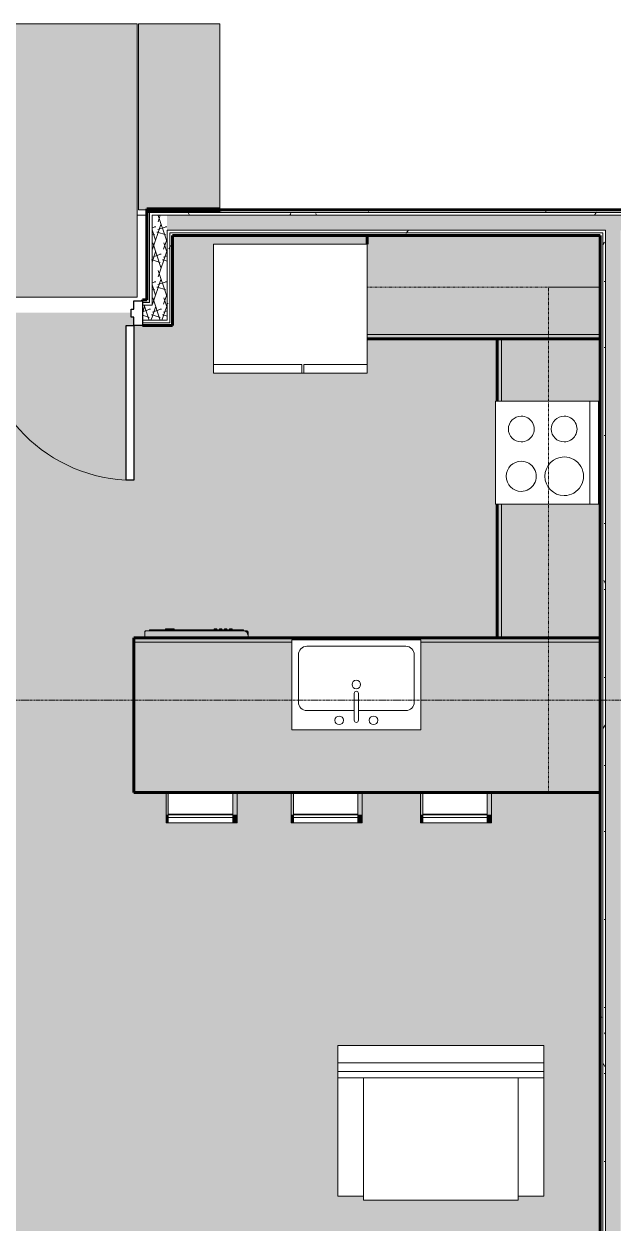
# Model space of a CAD drawing. Header units: inches. Extents: x -4105 to -1989, y 10980 to 12341.
# Drawn here: x -3053.5 to -2916.3, y 11413.5 to 11692.6 of the extents above; entities that cross this region are included whole.
import ezdxf

# ---------------------------------------------------------------- set-up
doc = ezdxf.new("R2010")
doc.units = ezdxf.units.IN
doc.header["$MEASUREMENT"] = 0
doc.linetypes.add('Dash', pattern=[0.25, 0.125, -0.125])
doc.linetypes.add('Grid Line 1_2_', pattern=[0.875, 0.5, -0.125, 0.125, -0.125])
for name, color, linetype, lineweight in [('0-1', 7, 'Continuous', 5), ('0-2', 7, 'Continuous', 9), ('A-AREA-PATT-4', 41, 'Continuous', 9), ('A-DOOR', 31, 'Continuous', 18), ('A-DOOR-1', 31, 'Continuous', 9), ('A-DOOR-2', 31, 'Continuous', 30), ('A-DOOR-FRAM', 31, 'Continuous', 30), ('A-FLOR', 192, 'Continuous', 18), ('A-FLOR-1', 250, 'Continuous', 18), ('A-FLOR-2', 192, 'Continuous', 5), ('A-WALL', 113, 'Continuous', 18), ('A-WALL-PATT-1', 111, 'Continuous', 9), ('I-FURN', 30, 'Continuous', 9), ('I-WALL', 2, 'Continuous', 18), ('I-WALL-1', 2, 'Continuous', 5), ('I-WALL-2', 2, 'Continuous', 60), ('P-SANR-FIXT', 6, 'Continuous', 9), ('Q-CASE', 31, 'Continuous', 9), ('Q-CASE-1', 31, 'Continuous', 60), ('Q-CASE-HDLN', 31, 'Dash', 9), ('Q-SPCQ', 91, 'Continuous', 9), ('S-GRID-1', 1, 'Grid Line 1_2_', 9)]:
    doc.layers.add(name, color=color, linetype=linetype, lineweight=lineweight)
pattern_1 = [(0, (0, 0), (20.48, 5.12), [0.845, -14.515, 0.845, -14.515, -81.92]), (0, (0, 0), (20.48, 5.12), [-30.72, 0.845, -29.875, 0.845, -14.515, -35.84]), (0, (0, 0), (20.48, 5.12), [-76.8, 0.845, -9.395, 0.845, -24.755]), (120, (7.68, 2.56), (-14.67405, 15.1762003), [0.845, -14.515, 0.845, -14.515, -81.92]), (120, (7.68, 2.56), (-14.67405, 15.1762003), [-30.72, 0.845, -29.875, 0.845, -14.515, -35.84]), (120, (7.68, 2.56), (-14.67405, 15.1762003), [-76.8, 0.845, -9.395, 0.845, -24.755]), (240, (10.24, 12.8), (-5.80595, -20.2962003), [0.845, -14.515, 0.845, -14.515, -81.92]), (240, (10.24, 12.8), (-5.80595, -20.2962003), [-30.72, 0.845, -29.875, 0.845, -14.515, -35.84]), (240, (10.24, 12.8), (-5.80595, -20.2962003), [-76.8, 0.845, -9.395, 0.845, -24.755])]
pattern_2 = [(161.57, (0.32, 0.32), (-2.560496185, -0.000537386), [0, -18.214, 2.022, 0]), (18.43, (-0.32, 0.32), (-2.560496185, 0.000537386), [0, -18.214, 2.022, 0]), (108.43, (0.32, 0.32), (1.27922091, -6.400876726), [6.07, -14.166]), (71.57, (-0.32, 0.32), (1.27922091, 6.400876726), [6.07, -14.166])]

# ---------------------------------------------------------------- blocks, each defined once
blk = doc.blocks.new('OD_CW_Base Cabinet - OD_CW_Base Cabinet-1862514-ENLARGED FLOOR PLAN - 2ND FLOOR PLAN - EAST')
at = {"layer": 'Q-CASE'}
for points in [[(37.56, 11), (37.56, 11.54), (67.56, 11.54), (67.56, 11), (109.34, 11), (109.34, 12), (0.74, 12), (0.74, 11), (28.21, 11)], [(0.74, -24), (109.34, -24), (109.34, 11), (67.56, 11), (67.56, -9.46), (37.56, -9.46), (37.56, 11), (0.74, 11), (0.74, -15.33)]]:
    blk.add_hatch(color=256, dxfattribs=at).paths.add_polyline_path(points, flags=0)
for p, q in [((0.74, 11), (0.74, 12)), ((0.74, 12), (109.34, 12)), ((37.56, 11), (0.74, 11)), ((0.74, -24), (0.74, 11)), ((0.74, 11), (37.56, 11)), ((109.34, 11), (67.56, 11)), ((67.56, 11), (109.34, 11)), ((109.34, -24), (0.74, -24))]:
    blk.add_line(p, q, dxfattribs=at)
at = {"layer": 'Q-CASE-1'}
for p, q in [((0.74, -24), (0.74, 12)), ((0.74, 12), (109.34, 12)), ((109.34, -24), (0.74, -24))]:
    blk.add_line(p, q, dxfattribs=at)
blk = doc.blocks.new('Refrigerator_-_Side-by-Side_6047 - 36_ X 30_-1372843-ENLARGED FLOOR PLAN - 2ND FLOOR PLAN - EAST')
at = {"layer": 'Q-SPCQ'}
for p, q in [((-17.88, 15.58), (17.87, 15.58)), ((-17.88, -14.42), (-17.88, 15.58)), ((-17.88, 15.58), (-3.13, 15.58)), ((-17.88, 15.58), (-17.88, 13.58)), ((-3.13, 13.58), (-3.13, 15.58)), ((-2.63, 15.58), (17.87, 15.58)), ((-2.63, 15.58), (-2.63, 13.58)), ((17.87, 15.58), (17.87, -14.42)), ((17.87, 13.58), (17.87, 15.58)), ((-3.13, 13.58), (-17.88, 13.58)), ((17.87, 13.58), (-2.63, 13.58)), ((17.87, -14.42), (-17.88, -14.42))]:
    blk.add_line(p, q, dxfattribs=at)
blk = doc.blocks.new('Range - 24_ x 24_-V18-ENLARGED FLOOR PLAN - 2ND FLOOR PLAN - EAST')
at = {"layer": 'Q-SPCQ'}
for p, q in [((0, 0), (24, 0)), ((0, -24), (0, 0)), ((24, 0), (24, -24)), ((0, -22), (24, -22)), ((24, -24), (0, -24))]:
    blk.add_line(p, q, dxfattribs=at)
for centre, radius, start, end in [((6.5, -6), 3.5, 360, 180), ((17.5, -6), 3, 360, 180), ((6.5, -6), 3.5, 180, 0), ((17.5, -6), 3, 180, 0), ((6.5, -16), 4.5, 360, 180), ((17.5, -16), 3, 360, 180), ((6.5, -16), 4.5, 180, 0), ((17.5, -16), 3, 180, 0)]:
    blk.add_arc(centre, radius, start, end, dxfattribs=at)
blk = doc.blocks.new('OD_CW_Base Cabinet - OD_CW_Base Cabinet-1445614-ENLARGED FLOOR PLAN - 2ND FLOOR PLAN - EAST')
at = {"layer": 'Q-CASE'}
blk.add_hatch(color=256, dxfattribs=at).paths.add_polyline_path([(70.36, 24), (0.74, 24), (0.74, 1), (15.27, 1), (15.27, 23.62), (39.27, 23.62), (39.27, 1), (70.36, 1)], flags=0)
h = blk.add_hatch(color=256, dxfattribs=at)
h.paths.add_polyline_path([(70.36, 0), (70.36, 1), (39.27, 1), (39.27, 0), (50.82, 0)], flags=0)
h.paths.add_polyline_path([(15.27, 1), (0.74, 1), (0.74, 0), (15.27, 0)], flags=0)
for p, q in [((0.74, 1), (0.74, 24)), ((70.36, 24), (70.36, 1)), ((0.74, 0), (0.74, 1)), ((0.74, 1), (15.27, 1)), ((15.27, 1), (0.74, 1)), ((15.27, 0), (0.74, 0)), ((39.27, 1), (70.36, 1)), ((70.36, 1), (39.27, 1)), ((70.36, 0), (39.27, 0)), ((70.36, 1), (70.36, 0))]:
    blk.add_line(p, q, dxfattribs=at)
at = {"layer": 'Q-CASE-1'}
for p, q in [((0.74, 24), (0.74, 0)), ((70.36, 0), (70.36, 24)), ((0.74, 0), (15.27, 0)), ((39.27, 0), (70.36, 0))]:
    blk.add_line(p, q, dxfattribs=at)
blk = doc.blocks.new('OD_CW_Base Cabinet - OD_CW_Base Cabinet-1916523-ENLARGED FLOOR PLAN - 2ND FLOOR PLAN - EAST')
at = {"layer": 'Q-CASE'}
for points in [[(0.74, 1), (54.99, 1), (54.99, 24), (0.74, 24), (0.74, 17.35)], [(4.4, 0), (54.99, 0), (54.99, 1), (0.74, 1), (0.74, 0)]]:
    blk.add_hatch(color=256, dxfattribs=at).paths.add_polyline_path(points, flags=0)
for p, q in [((0.74, 22), (0.74, 24)), ((0.74, 1), (54.99, 1)), ((54.99, 1), (0.74, 1)), ((54.99, 0), (0.74, 0))]:
    blk.add_line(p, q, dxfattribs=at)
at = {"layer": 'Q-CASE-1'}
for p, q in [((0.74, 24), (0.74, 22)), ((0.74, 0), (54.99, 0))]:
    blk.add_line(p, q, dxfattribs=at)
blk = doc.blocks.new('Sink Kitchen-Single - 30_ x 21_-1372827-ENLARGED FLOOR PLAN - 2ND FLOOR PLAN - EAST')
at = {"layer": 'P-SANR-FIXT'}
for p, q in [((-14.38, 10.41), (15.62, 10.41)), ((-14.38, -10.59), (-14.38, 10.41)), ((-10.88, 8.91), (12.12, 8.91)), ((15.62, 10.41), (15.62, -10.59)), ((-12.88, -4.09), (-12.88, 6.91)), ((14.12, 6.91), (14.12, -4.09)), ((0.12, -8.34), (0.12, -2.09)), ((1.12, -8.34), (1.12, -2.09)), ((0.12, -6.09), (-10.88, -6.09)), ((12.12, -6.09), (1.12, -6.09)), ((15.62, -10.59), (-14.38, -10.59))]:
    blk.add_line(p, q, dxfattribs=at)
for centre, radius, start, end in [((-10.88, 6.91), 2, 90, 180), ((12.12, 6.91), 2, 360, 90), ((0.62, 0), 1, 360, 180), ((0.62, 0), 1, 180, 0), ((0.62, -2.09), 0.5, 360, 180), ((-10.88, -4.09), 2, 180, 270), ((12.12, -4.09), 2, 270, 0), ((-3.38, -8.34), 1, 360, 180), ((-3.38, -8.34), 1, 180, 0), ((0.62, -8.34), 0.5, 180, 0), ((4.62, -8.34), 1, 0, 180), ((4.62, -8.34), 1, 180, 0)]:
    blk.add_arc(centre, radius, start, end, dxfattribs=at)
blk = doc.blocks.new('Dishwasher_15404 - 34_ counter-V19-ENLARGED FLOOR PLAN - 2ND FLOOR PLAN - EAST')
at = {"layer": 'Q-SPCQ'}
for points in [[(25.25, -1.97), (25.25, -24), (25.8, -24), (26.08, -23.96), (26.34, -23.86), (26.56, -23.69), (26.73, -23.46), (26.84, -23.21), (26.87, -22.91), (26.87, -0.15), (26.82, -0.06), (26.68, 0), (25.25, 0)], [(26.87, -1.09), (26.87, -22.91), (27.12, -22.91), (27.12, -1.09)], [(27.12, -5.11), (27.12, -5.81), (27.37, -5.81), (27.37, -4.82), (27.12, -4.82), (27.12, -4.96)], [(27.12, -6.5), (27.12, -6.79), (27.37, -6.79), (27.37, -5.81), (27.12, -5.81), (27.12, -6.3)], [(27.12, -16.74), (27.37, -16.74), (27.37, -16.15), (27.12, -16.15)], [(27.12, -17.92), (27.37, -17.92), (27.37, -17.33), (27.12, -17.33)], [(27.12, -19.1), (27.37, -19.1), (27.37, -18.51), (27.12, -18.51)], [(27.12, -20.28), (27.37, -20.28), (27.37, -19.69), (27.12, -19.69)], [(25.8, -24), (26.68, -24), (26.82, -23.94), (26.87, -23.8), (26.87, -22.93), (26.84, -23.21), (26.68, -23.53), (26.56, -23.69), (26.3, -23.87), (26.05, -23.97)]]:
    blk.add_hatch(color=256, dxfattribs=at).paths.add_polyline_path(points, flags=0)
for p, q in [((26.68, 0), (25.25, 0)), ((26.87, -22.93), (26.87, -0.2)), ((27.12, -1.09), (26.87, -1.09)), ((27.12, -1.09), (27.12, -22.91)), ((27.37, -4.82), (27.12, -4.82)), ((27.37, -4.82), (27.37, -5.81)), ((27.12, -6.79), (27.37, -6.79)), ((27.37, -5.81), (27.37, -6.79)), ((27.37, -16.15), (27.12, -16.15)), ((27.12, -16.74), (27.37, -16.74)), ((27.37, -16.15), (27.37, -16.74)), ((27.37, -17.33), (27.12, -17.33)), ((27.12, -17.92), (27.37, -17.92)), ((27.37, -18.51), (27.12, -18.51)), ((27.12, -19.1), (27.37, -19.1)), ((27.37, -17.33), (27.37, -17.92)), ((27.37, -18.51), (27.37, -19.1)), ((27.37, -19.69), (27.12, -19.69)), ((27.12, -20.28), (27.37, -20.28)), ((27.37, -19.69), (27.37, -20.28)), ((25.25, -24), (25.8, -24)), ((25.8, -24), (26.68, -24)), ((27.12, -22.91), (26.87, -22.91)), ((26.87, -23.8), (26.87, -22.93))]:
    blk.add_line(p, q, dxfattribs=at)
for centre, radius, start, end in [((26.68, -0.2), 0.197, 360, 90), ((26.68, -0.2), 0.197, 15, 75), ((25.8, -22.93), 1.07, 270, 0), ((26.68, -23.8), 0.197, 270, 0)]:
    blk.add_arc(centre, radius, start, end, dxfattribs=at)
blk = doc.blocks.new('OD_CW_Upper Cabinet - OD_CW_Upper Cabinet-1916543-ENLARGED FLOOR PLAN - 2ND FLOOR PLAN - EAST')
at = {"layer": 'Q-CASE-HDLN'}
for p, q in [((0.74, -24), (0.74, -12)), ((0.74, -12), (118.36, -12)), ((118.36, -12), (118.36, -24)), ((118.36, -24), (0.74, -24))]:
    blk.add_line(p, q, dxfattribs=at)
blk = doc.blocks.new('Bar_Stool_6722_1_ - Bar_Stool_6722_1_-1372833-ENLARGED FLOOR PLAN - 2ND FLOOR PLAN - EAST')
at = {"layer": 'I-FURN'}
for points in [[(16.5, 0), (16, 0), (16, -0.98), (16.5, -0.98), (16.5, -0.3)], [(0, 0), (0, -0.98), (1, -0.98), (1, 0)], [(1, -0.98), (0, -0.98), (0, -1.78), (1, -1.78), (1, -1.24)], [(0, -1.78), (0, -7.07), (1, -7.07), (1, -1.78)], [(16.5, -0.98), (16, -0.98), (16, -1.78), (16.5, -1.78), (16.5, -1.24)], [(16.5, -1.78), (16, -1.78), (16, -7.07), (16.5, -7.07), (16.5, -6.37)]]:
    blk.add_hatch(color=256, dxfattribs=at).paths.add_polyline_path(points, flags=0)
for p, q in [((1, 0), (0, 0)), ((0, 0), (0, -0.98)), ((0, -0.98), (1, -0.98)), ((0, -0.98), (0, -1.78)), ((0, -1.78), (1, -1.78)), ((0, -7.07), (0, -1.78)), ((1, -1.24), (1, 0)), ((16, 0), (1, 0)), ((1, -1.91), (1, -1.24)), ((16, -1.24), (1, -1.24)), ((1, -1.91), (16, -1.91)), ((1, -2.03), (1, -1.91)), ((1, -7.07), (1, -2.03)), ((1, -2.03), (16, -2.03)), ((16.5, 0), (16, 0)), ((16, 0), (16, -1.24)), ((16, -0.98), (16.5, -0.98)), ((16, -1.24), (16, -1.91)), ((16, -1.78), (16.5, -1.78)), ((16, -1.91), (16, -2.03)), ((16, -2.03), (16, -7.07)), ((16.5, -0.98), (16.5, 0)), ((16.5, -1.78), (16.5, -0.98)), ((16.5, -1.78), (16.5, -7.07))]:
    blk.add_line(p, q, dxfattribs=at)
blk = doc.blocks.new('OD_CW_Upper Cabinet - OD_CW_Upper Cabinet-1916511-ENLARGED FLOOR PLAN - 2ND FLOOR PLAN - EAST')
at = {"layer": 'Q-CASE-HDLN'}
for p, q in [((0.74, -24), (0.74, -12)), ((0.74, -12), (54.99, -12)), ((54.99, -12), (54.99, -24)), ((54.99, -24), (0.74, -24))]:
    blk.add_line(p, q, dxfattribs=at)
blk = doc.blocks.new('Couch-Both_Arms-Generic - 2-1523460-ENLARGED FLOOR PLAN - 2ND FLOOR PLAN - EAST')
at = {"layer": 'I-FURN'}
for p, q in [((-24, 17.5), (-18, 17.5)), ((-24, -10), (-24, 17.5)), ((-18, 18.5), (18, 18.5)), ((-18, 17.5), (-18, 18.5)), ((-18, 17.5), (-18, -10)), ((18, 18.5), (18, 17.5)), ((18, 17.5), (24, 17.5)), ((18, -10), (18, 17.5)), ((24, 17.5), (24, -10)), ((-24, -10), (24, -10)), ((-24, -13.5), (-24, -10)), ((24, -10), (24, -13.5)), ((-24, -11.5), (24, -11.5)), ((-24, -13.5), (24, -13.5)), ((-24, -17.5), (-24, -13.5)), ((24, -13.5), (-24, -13.5)), ((24, -13.5), (24, -17.5)), ((24, -17.5), (-24, -17.5))]:
    blk.add_line(p, q, dxfattribs=at)
blk = doc.blocks.new('CTR - 1st Phase - Unit Layouts_rvt-1-ENLARGED FLOOR PLAN - 2ND FLOOR PLAN - EAST')
at = {"layer": '0-2'}
for name, p in [('OD_CW_Base Cabinet - OD_CW_Base Cabinet-1916523-ENLARGED FLOOR PLAN - 2ND FLOOR PLAN - EAST', (-2974.31, 11619.34)), ('OD_CW_Base Cabinet - OD_CW_Base Cabinet-1862514-ENLARGED FLOOR PLAN - 2ND FLOOR PLAN - EAST', (-3028.66, 11537.71)), ('Sink Kitchen-Single - 30_ x 21_-1372827-ENLARGED FLOOR PLAN - 2ND FLOOR PLAN - EAST', (-2976.72, 11538.85))]:
    blk.add_blockref(name, p, dxfattribs=at)
for name, p, rotation in [('OD_CW_Upper Cabinet - OD_CW_Upper Cabinet-1916511-ENLARGED FLOOR PLAN - 2ND FLOOR PLAN - EAST', (-2918.59, 11619.34), 180), ('Refrigerator_-_Side-by-Side_6047 - 36_ X 30_-1372843-ENLARGED FLOOR PLAN - 2ND FLOOR PLAN - EAST', (-2991.45, 11626.92), 180), ('OD_CW_Upper Cabinet - OD_CW_Upper Cabinet-1916543-ENLARGED FLOOR PLAN - 2ND FLOOR PLAN - EAST', (-2943.32, 11512.98), 89.99999999999291), ('OD_CW_Base Cabinet - OD_CW_Base Cabinet-1445614-ENLARGED FLOOR PLAN - 2ND FLOOR PLAN - EAST', (-2943.32, 11620.08), 269.9999999999942), ('Range - 24_ x 24_-V18-ENLARGED FLOOR PLAN - 2ND FLOOR PLAN - EAST', (-2943.7, 11580.81), 89.99999999998498), ('Dishwasher_15404 - 34_ counter-V19-ENLARGED FLOOR PLAN - 2ND FLOOR PLAN - EAST', (-3025.32, 11524.46), 89.99999999998947), ('Bar_Stool_6722_1_ - Bar_Stool_6722_1_-1372833-ENLARGED FLOOR PLAN - 2ND FLOOR PLAN - EAST', (-3003.88, 11506.64), 180), ('Bar_Stool_6722_1_ - Bar_Stool_6722_1_-1372833-ENLARGED FLOOR PLAN - 2ND FLOOR PLAN - EAST', (-2974.75, 11506.64), 180), ('Bar_Stool_6722_1_ - Bar_Stool_6722_1_-1372833-ENLARGED FLOOR PLAN - 2ND FLOOR PLAN - EAST', (-2944.63, 11506.64), 180), ('Couch-Both_Arms-Generic - 2-1523460-ENLARGED FLOOR PLAN - 2ND FLOOR PLAN - EAST', (-2956.4, 11437.29), 180)]:
    blk.add_blockref(name, p, dxfattribs=dict(at, rotation=rotation))
blk = doc.blocks.new('CTR - 1st Phase - Shell_rvt-1-ENLARGED FLOOR PLAN - 2ND FLOOR PLAN - EAST')
at = {"layer": 'A-FLOR-1'}
for p, q in [((-3024.92, 11648.09), (-3027.11, 11648.09)), ((-3027.11, 11648.09), (-3024.92, 11648.09))]:
    blk.add_line(p, q, dxfattribs=at)
at = {"layer": 'S-GRID-1'}
blk.add_line((-1989.4, 11535.19), (-4072.56, 11535.19), dxfattribs=at)
blk = doc.blocks.new('HOLLOW METAL - UNIT DOOR-2058840-ENLARGED FLOOR PLAN - 2ND FLOOR PLAN - EAST')
at = {"layer": 'A-DOOR-1'}
blk.add_arc((18, -3.25), 36, 180, 270, dxfattribs=at)
at = {"layer": 'A-DOOR-2'}
for p, q in [((16.25, -3.25), (18, -3.25)), ((16.25, -39.25), (16.25, -3.25)), ((18, -3.25), (18, -39.25)), ((18, -39.25), (16.25, -39.25))]:
    blk.add_line(p, q, dxfattribs=at)
at = {"layer": 'A-DOOR-FRAM'}
for p, q in [((-20, 2.5), (-18, 2.5)), ((-20, -3.25), (-20, 2.5)), ((-18, 2.5), (-18, 0.5625)), ((-18, 0.5625), (-17.375, 0.5625)), ((-17.375, 0.5625), (-17.375, -1.3125)), ((17.375, 0.5625), (18, 0.5625)), ((17.375, -1.3125), (17.375, 0.5625)), ((18, 2.5), (20, 2.5)), ((18, 0.5625), (18, 2.5)), ((20, 2.5), (20, -3.25)), ((-18, -1.3125), (-18, -3.25)), ((-17.375, -1.3125), (-18, -1.3125)), ((18, -1.3125), (17.375, -1.3125)), ((18, -3.25), (18, -1.3125)), ((-18, -3.25), (-20, -3.25)), ((20, -3.25), (18, -3.25))]:
    blk.add_line(p, q, dxfattribs=at)

msp = doc.modelspace()

# ---------------------------------------------------------------- block references
at = {"layer": '0-1'}
msp.add_blockref('CTR - 1st Phase - Unit Layouts_rvt-1-ENLARGED FLOOR PLAN - 2ND FLOOR PLAN - EAST', (0, 0), dxfattribs=at)

# ---------------------------------------------------------------- next in the draw order: hatches: boundary and pattern name
at = {"layer": 'A-AREA-PATT-4'}
h = msp.add_hatch(color=256, dxfattribs=at)
h.paths.add_polyline_path([(-3127.57, 11608.9), (-3125.82, 11608.9), (-3125.82, 11588.9), (-3127.57, 11588.9)], flags=0)
h.paths.add_polyline_path([(-3153.12, 11256.26), (-3139.44, 11256.26), (-3139.44, 11288.54), (-3132.67, 11288.54), (-3132.67, 11283.79), (-3134.69, 11283.79), (-3134.69, 11256.26), (-3101.29, 11256.26), (-3101.29, 11283.79), (-3102.67, 11283.79), (-3102.67, 11288.54), (-3095.24, 11288.54), (-3095.24, 11283.79), (-3096.54, 11283.79), (-3096.54, 11256.26), (-3074.67, 11256.26), (-3074.67, 11283.79), (-3075.24, 11283.79), (-3075.24, 11288.54), (-3074.67, 11288.54), (-3074.67, 11442.44), (-3069.92, 11442.44), (-3069.92, 11256.26), (-2919.32, 11256.26), (-2919.32, 11328.28), (-2935.45, 11328.28), (-2935.45, 11328.94), (-2935.48, 11328.96), (-2935.48, 11329.43), (-2935.45, 11329.43), (-2935.45, 11344.62), (-2935.48, 11344.62), (-2935.48, 11345.61), (-2935.45, 11345.61), (-2935.45, 11346.28), (-2931.45, 11346.28), (-2931.45, 11382.28), (-2935.45, 11382.28), (-2935.45, 11382.94), (-2935.48, 11382.94), (-2935.48, 11383.93), (-2935.45, 11383.93), (-2935.45, 11399.13), (-2935.48, 11399.13), (-2935.48, 11399.62), (-2935.45, 11399.62), (-2935.45, 11400.28), (-2919.32, 11400.28), (-2919.32, 11513.71), (-2944.63, 11513.71), (-2944.63, 11506.64), (-2961.13, 11506.64), (-2961.13, 11513.71), (-2974.75, 11513.71), (-2974.75, 11506.64), (-2991.25, 11506.64), (-2991.25, 11513.71), (-3003.88, 11513.71), (-3003.88, 11506.64), (-3020.38, 11506.64), (-3020.38, 11513.71), (-3027.92, 11513.71), (-3027.92, 11549.71), (-3025.32, 11549.71), (-3025.32, 11551.19), (-3025.27, 11551.28), (-3025.13, 11551.34), (-3024.23, 11551.34), (-3024.23, 11551.59), (-3020.5, 11551.59), (-3020.5, 11551.84), (-3018.53, 11551.84), (-3018.53, 11551.59), (-3009.17, 11551.59), (-3009.17, 11551.84), (-3008.58, 11551.84), (-3008.58, 11551.59), (-3007.99, 11551.59), (-3007.99, 11551.84), (-3007.4, 11551.84), (-3007.4, 11551.59), (-3006.81, 11551.59), (-3006.81, 11551.84), (-3006.22, 11551.84), (-3006.22, 11551.59), (-3005.63, 11551.59), (-3005.63, 11551.84), (-3005.04, 11551.84), (-3005.04, 11551.59), (-3002.42, 11551.59), (-3002.4, 11551.34), (-3001.47, 11551.32), (-3001.38, 11551.28), (-3001.32, 11551.14), (-3001.32, 11549.71), (-2943.32, 11549.71), (-2943.32, 11580.81), (-2943.7, 11580.81), (-2943.7, 11604.81), (-2943.32, 11604.81), (-2943.32, 11619.34), (-2973.57, 11619.34), (-2973.57, 11611.34), (-3009.32, 11611.34), (-3009.32, 11641.34), (-2973.57, 11641.34), (-2973.57, 11643.34), (-3018.92, 11643.34), (-3018.92, 11622.39), (-3027.92, 11622.39), (-3027.92, 11624.33), (-3028.55, 11624.33), (-3028.55, 11625.39), (-3063.3, 11625.39), (-3063.3, 11624.33), (-3063.92, 11624.33), (-3063.92, 11622.39), (-3077.77, 11622.39), (-3077.77, 11608.9), (-3087.57, 11608.9), (-3087.57, 11610.65), (-3088.2, 11610.65), (-3088.2, 11612.65), (-3087.57, 11612.65), (-3087.57, 11613.77), (-3085.57, 11613.77), (-3085.57, 11613.65), (-3082.52, 11613.65), (-3082.52, 11622.39), (-3092.12, 11622.39), (-3092.12, 11643.34), (-3133.31, 11643.34), (-3133.31, 11613.65), (-3129.57, 11613.65), (-3129.57, 11613.77), (-3127.57, 11613.77), (-3127.57, 11612.65), (-3126.95, 11612.65), (-3126.95, 11610.65), (-3127.57, 11610.65), (-3127.57, 11608.9), (-3133.31, 11608.9), (-3133.31, 11586.34), (-3138.06, 11586.34), (-3138.06, 11643.34), (-3174.06, 11643.34), (-3174.06, 11607.34), (-3179.19, 11607.34), (-3179.19, 11612.09), (-3178.81, 11612.09), (-3178.81, 11643.34), (-3201.32, 11643.34), (-3201.32, 11612.09), (-3199.19, 11612.09), (-3199.19, 11607.34), (-3201.32, 11607.34), (-3201.32, 11601.32), (-3193.6, 11601.32), (-3192.63, 11601.19), (-3191.73, 11600.82), (-3190.96, 11600.22), (-3190.37, 11599.45), (-3190, 11598.55), (-3189.87, 11597.51), (-3189.87, 11596.2), (-3186.85, 11596.55), (-3185.85, 11597.74), (-3184.85, 11598.31), (-3183.65, 11598.61), (-3182.84, 11598.75), (-3181.85, 11598.84), (-3179.86, 11598.67), (-3177.85, 11598.13), (-3175.85, 11597.4), (-3173.85, 11596.47), (-3171.85, 11595.08), (-3170.85, 11594.08), (-3170.35, 11593.21), (-3169.85, 11591.84), (-3169.85, 11590.84), (-3170.35, 11589.47), (-3170.85, 11588.6), (-3171.85, 11587.6), (-3173.85, 11586.21), (-3175.85, 11585.28), (-3177.85, 11584.55), (-3179.86, 11584.01), (-3181.85, 11583.84), (-3182.84, 11583.93), (-3183.85, 11584.1), (-3184.85, 11584.37), (-3185.85, 11584.94), (-3186.85, 11586.13), (-3189.87, 11586.48), (-3189.87, 11585.09), (-3190, 11584.12), (-3190.37, 11583.23), (-3190.96, 11582.45), (-3191.73, 11581.86), (-3192.63, 11581.49), (-3193.6, 11581.36), (-3201.32, 11581.36), (-3201.32, 11573.34), (-3177.32, 11573.34), (-3177.32, 11514.94), (-3173.57, 11514.94), (-3173.57, 11510.19), (-3201.32, 11510.19), (-3201.32, 11256.26), (-3175.34, 11256.26)], flags=0)
h.paths.add_polyline_path([(-3104.92, 11257.54), (-3131.92, 11257.54), (-3131.92, 11282.79), (-3122.42, 11282.79), (-3122.42, 11283.29), (-3121.92, 11283.29), (-3121.92, 11282.79), (-3105.67, 11282.79), (-3105.66, 11283.29), (-3104.92, 11283.29), (-3104.92, 11282.79), (-3103.92, 11282.79), (-3103.92, 11257.54)], flags=0)
h.paths.add_polyline_path([(-2969.92, 11280.79), (-2980.4, 11280.79), (-2980.4, 11315.79), (-2974.4, 11315.79), (-2974.4, 11316.79), (-2938.4, 11316.79), (-2938.4, 11315.79), (-2932.4, 11315.79), (-2932.4, 11280.79)], flags=0)
h.paths.add_polyline_path([(-3181.39, 11293.31), (-3199.39, 11293.31), (-3199.39, 11311.31), (-3181.39, 11311.31), (-3181.39, 11306.76)], flags=0)
h.paths.add_polyline_path([(-3199.89, 11315.31), (-3199.89, 11393.31), (-3119.89, 11393.31), (-3119.89, 11315.31), (-3199.39, 11315.31)], flags=0)
h.paths.add_polyline_path([(-2988.3, 11325.79), (-3019.72, 11325.79), (-3019.72, 11409.79), (-2984.72, 11409.79), (-2984.72, 11403.79), (-2983.72, 11403.79), (-2983.72, 11331.79), (-2984.72, 11331.79), (-2984.72, 11325.79)], flags=0)
h.paths.add_polyline_path([(-3181.39, 11395.25), (-3199.39, 11395.25), (-3199.39, 11413.25), (-3181.39, 11413.25)], flags=0)
h.paths.add_polyline_path([(-2963.52, 11418.79), (-2974.4, 11418.79), (-2974.4, 11419.79), (-2980.4, 11419.79), (-2980.4, 11454.79), (-2932.4, 11454.79), (-2932.4, 11419.79), (-2938.4, 11419.79), (-2938.4, 11418.79)], flags=0)
h.paths.add_polyline_path([(-3069.92, 11478.44), (-3074.67, 11478.44), (-3074.67, 11481.44), (-3081.44, 11481.44), (-3081.44, 11480.69), (-3083.94, 11480.69), (-3083.94, 11481.44), (-3084.19, 11481.44), (-3084.19, 11483.44), (-3106.19, 11483.44), (-3106.19, 11484.81), (-3126.19, 11484.81), (-3126.19, 11481.44), (-3126.44, 11481.44), (-3126.44, 11480.69), (-3128.94, 11480.69), (-3128.94, 11481.44), (-3138.06, 11481.44), (-3138.06, 11510.19), (-3139.57, 11510.19), (-3139.57, 11514.94), (-3138.06, 11514.94), (-3138.06, 11554.34), (-3133.31, 11554.34), (-3133.31, 11543.69), (-3128.94, 11543.69), (-3128.94, 11544.44), (-3126.44, 11544.44), (-3126.44, 11543.69), (-3126.19, 11543.69), (-3126.19, 11540.31), (-3106.19, 11540.31), (-3106.19, 11541.69), (-3084.19, 11541.69), (-3084.19, 11543.69), (-3083.94, 11543.69), (-3083.94, 11544.44), (-3081.44, 11544.44), (-3081.44, 11543.69), (-3069.92, 11543.69), (-3069.92, 11494.26)], flags=0)
h.paths.add_polyline_path([(-3084.19, 11484.81), (-3084.19, 11486.19), (-3083.94, 11486.19), (-3083.94, 11486.94), (-3081.44, 11486.94), (-3081.44, 11486.19), (-3074.67, 11486.19), (-3074.67, 11510.19), (-3133.31, 11510.19), (-3133.31, 11486.19), (-3128.94, 11486.19), (-3128.94, 11486.94), (-3126.44, 11486.94), (-3126.44, 11486.19), (-3104.19, 11486.19), (-3104.19, 11484.81), (-3092.05, 11484.81)], flags=0)
h.paths.add_polyline_path([(-3097.53, 11514.94), (-3074.67, 11514.94), (-3074.67, 11538.94), (-3081.44, 11538.94), (-3081.44, 11538.19), (-3083.94, 11538.19), (-3083.94, 11538.94), (-3084.19, 11538.94), (-3084.19, 11540.31), (-3104.19, 11540.31), (-3104.19, 11538.94), (-3126.44, 11538.94), (-3126.44, 11538.19), (-3128.94, 11538.19), (-3128.94, 11538.94), (-3133.31, 11538.94), (-3133.31, 11514.94), (-3109.31, 11514.94)], flags=0)
h.paths.add_polyline_path([(-3027.92, 11586.39), (-3029.67, 11586.39), (-3029.67, 11622.39), (-3027.92, 11622.39), (-3027.92, 11606.76)], flags=0)
h.paths.add_polyline_path([(-3089.32, 11588.9), (-3089.32, 11608.9), (-3087.57, 11608.9), (-3087.57, 11588.9), (-3089.12, 11588.9)], flags=0)
h.paths.add_polyline_path([(-3129.57, 11615.23), (-3130.37, 11615.23), (-3130.37, 11641.23), (-3105.37, 11641.23), (-3105.37, 11615.23), (-3127.57, 11615.23)], flags=0)
at = {"layer": 'A-FLOR-2'}
h = msp.add_hatch(color=256, dxfattribs=at)
h.paths.add_polyline_path([(-3027.11, 11628.98), (-3027.11, 11692.59), (-3065.26, 11692.59), (-3065.26, 11628.98), (-3030.98, 11628.98)], flags=0)
h.paths.add_polyline_path([(-3065.51, 11628.98), (-3065.51, 11692.59), (-3084.46, 11692.59), (-3084.46, 11628.98)], flags=0)
h.paths.add_polyline_path([(-3026.86, 11649.34), (-3024.92, 11649.36), (-3024.92, 11649.59), (-3007.91, 11649.59), (-3007.91, 11692.59), (-3026.86, 11692.59), (-3026.86, 11649.36)], flags=0)
at = {"layer": 'A-WALL-PATT-1'}
h = msp.add_hatch(dxfattribs=at)
h.set_pattern_fill('FP_1', color=256, style=0, pattern_type=2)
h.set_pattern_definition(pattern_1)
h.paths.add_polyline_path([(-2778.92, 11648.71), (-2778.92, 11649.34), (-3018.92, 11649.34), (-3018.92, 11648.96), (-3024.3, 11648.96), (-3024.3, 11648.71), (-2779.46, 11648.71)], flags=0)
h = msp.add_hatch(dxfattribs=at)
h.set_pattern_fill('FP_1', color=256, style=0, pattern_type=2)
h.set_pattern_definition(pattern_1)
h.paths.add_polyline_path([(-3019.55, 11648.09), (-2779.55, 11648.11), (-2779.55, 11648.71), (-3023.67, 11648.71), (-3023.67, 11648.09), (-3020.17, 11648.09)], flags=0)
h = msp.add_hatch(dxfattribs=at)
h.set_pattern_fill('FP_4', color=256, style=0, pattern_type=2)
h.set_pattern_definition(pattern_2)
h.paths.add_polyline_path([(-3020.17, 11623.64), (-3020.17, 11648.09), (-3023.67, 11648.09), (-3023.67, 11623.64)], flags=0)
h = msp.add_hatch(dxfattribs=at)
h.set_pattern_fill('FP_4', color=256, style=0, pattern_type=2)
h.set_pattern_definition(pattern_2)
h.paths.add_polyline_path([(-2914.57, 11644.59), (-2780.17, 11644.61), (-2780.17, 11648.09), (-3020.17, 11648.09), (-3020.17, 11644.59), (-2918.07, 11644.59)], flags=0)
h = msp.add_hatch(dxfattribs=at)
h.set_pattern_fill('FP_1', color=256, style=0, pattern_type=2)
h.set_pattern_definition(pattern_1)
h.paths.add_polyline_path([(-3019.55, 11623.01), (-3019.55, 11644.59), (-3020.17, 11644.59), (-3020.17, 11623.01)], flags=0)
h = msp.add_hatch(dxfattribs=at)
h.set_pattern_fill('FP_1', color=256, style=0, pattern_type=2)
h.set_pattern_definition(pattern_1)
h.paths.add_polyline_path([(-2843.32, 11643.96), (-2783.67, 11643.97), (-2783.67, 11644.59), (-2914.57, 11644.59), (-2914.57, 11643.96), (-2847.78, 11643.96)], flags=0)
h.paths.add_polyline_path([(-2919.32, 11643.96), (-2918.07, 11643.96), (-2918.07, 11644.59), (-3019.55, 11644.59), (-3019.55, 11643.96), (-2969.92, 11643.96)], flags=0)
h = msp.add_hatch(dxfattribs=at)
h.set_pattern_fill('FP_1', color=256, style=0, pattern_type=2)
h.set_pattern_definition(pattern_1)
h.paths.add_polyline_path([(-3018.92, 11622.39), (-3018.92, 11643.96), (-3019.55, 11643.96), (-3019.55, 11622.39)], flags=0)
h = msp.add_hatch(dxfattribs=at)
h.set_pattern_fill('FP_1', color=256, style=0, pattern_type=2)
h.set_pattern_definition(pattern_1)
h.paths.add_polyline_path([(-2913.32, 11643.34), (-2784.3, 11643.34), (-2784.3, 11643.96), (-2913.95, 11643.96), (-2913.95, 11643.34)], flags=0)
h.paths.add_polyline_path([(-2918.7, 11643.34), (-2918.7, 11643.96), (-3018.92, 11643.96), (-3018.92, 11643.34), (-2919.32, 11643.34)], flags=0)
h = msp.add_hatch(dxfattribs=at)
h.set_pattern_fill('FP_1', color=256, style=0, pattern_type=2)
h.set_pattern_definition(pattern_1)
h.paths.add_polyline_path([(-2918.7, 11255.36), (-2918.7, 11643.34), (-2919.32, 11643.34), (-2919.32, 11255.36)], flags=0)
h = msp.add_hatch(dxfattribs=at)
h.set_pattern_fill('FP_1', color=256, style=0, pattern_type=2)
h.set_pattern_definition(pattern_1)
h.paths.add_polyline_path([(-2918.07, 11255.36), (-2918.07, 11643.96), (-2918.7, 11643.96), (-2918.7, 11255.36)], flags=0)
h = msp.add_hatch(dxfattribs=at)
h.set_pattern_fill('FP_4', color=256, style=0, pattern_type=2)
h.set_pattern_definition(pattern_2)
h.paths.add_polyline_path([(-2914.57, 11255.36), (-2914.57, 11644.59), (-2918.07, 11644.59), (-2918.07, 11255.36)], flags=0)
h = msp.add_hatch(dxfattribs=at)
h.set_pattern_fill('FP_4', color=256, style=0, pattern_type=2)
h.set_pattern_definition(pattern_2)
h.paths.add_polyline_path([(-3087.37, 11623.64), (-3065.92, 11623.64), (-3065.92, 11627.14), (-3087.37, 11627.14), (-3087.37, 11625.51)], flags=0)
h.paths.add_polyline_path([(-3025.92, 11623.64), (-3023.67, 11623.64), (-3023.67, 11627.14), (-3025.92, 11627.14), (-3025.92, 11624.33)], flags=0)
h = msp.add_hatch(dxfattribs=at)
h.set_pattern_fill('FP_1', color=256, style=0, pattern_type=2)
h.set_pattern_definition(pattern_1)
h.paths.add_polyline_path([(-3065.92, 11627.14), (-3065.92, 11627.76), (-3086.75, 11627.76), (-3086.75, 11627.14), (-3084.46, 11627.14)], flags=0)
h.paths.add_polyline_path([(-3024.92, 11627.14), (-3024.3, 11627.14), (-3024.3, 11627.76), (-3025.92, 11627.76), (-3025.92, 11627.14)], flags=0)
h = msp.add_hatch(dxfattribs=at)
h.set_pattern_fill('FP_1', color=256, style=0, pattern_type=2)
h.set_pattern_definition(pattern_1)
h.paths.add_polyline_path([(-3086.12, 11622.39), (-3081.9, 11622.39), (-3081.9, 11623.01), (-3091.5, 11623.01), (-3091.5, 11622.39), (-3087.37, 11622.39)], flags=0)
h.paths.add_polyline_path([(-3078.4, 11622.39), (-3065.92, 11622.39), (-3065.92, 11623.01), (-3078.4, 11623.01), (-3078.4, 11622.63)], flags=0)
h.paths.add_polyline_path([(-3019.55, 11622.39), (-3019.55, 11623.01), (-3025.92, 11623.01), (-3025.92, 11622.39), (-3020.17, 11622.39)], flags=0)
at = {"layer": 'I-WALL'}
for points in [[(-3023.67, 11648.96), (-3018.92, 11648.96), (-3018.92, 11649.34), (-3007.91, 11649.34), (-3007.91, 11649.59), (-3024.92, 11649.59), (-3024.92, 11649.34), (-3024.55, 11648.96), (-3024.29, 11648.96)], [(-3024.92, 11627.76), (-3024.3, 11627.76), (-3024.3, 11648.96), (-3024.55, 11648.96), (-3024.92, 11649.34), (-3024.92, 11628.39)]]:
    msp.add_hatch(color=256, dxfattribs=at).paths.add_polyline_path(points, flags=0)
at = {"layer": 'I-WALL-1'}
h = msp.add_hatch(color=256, dxfattribs=at)
h.paths.add_polyline_path([(-3025.92, 11627.76), (-3024.92, 11627.76), (-3024.92, 11628.39), (-3025.92, 11628.39), (-3025.92, 11628.14)], flags=0)
h.paths.add_polyline_path([(-3086.12, 11627.76), (-3065.92, 11627.76), (-3065.92, 11628.39), (-3086.12, 11628.39)], flags=0)

# ---------------------------------------------------------------- next in the draw order: linework, layer by layer
at = {"layer": 'A-FLOR'}
for p, q in [((-3027.11, 11692.59), (-3065.26, 11692.59)), ((-3027.11, 11628.98), (-3027.11, 11692.59)), ((-3026.86, 11692.59), (-3026.86, 11649.34)), ((-3007.91, 11692.59), (-3026.86, 11692.59)), ((-3007.91, 11649.59), (-3007.91, 11692.59)), ((-3026.86, 11649.34), (-3024.92, 11649.34)), ((-3065.26, 11628.98), (-3027.11, 11628.98))]:
    msp.add_line(p, q, dxfattribs=at)
at = {"layer": 'A-WALL'}
for p, q in [((-3024.3, 11627.76), (-3024.3, 11649.34)), ((-2779.55, 11648.71), (-3024.3, 11648.71)), ((-3023.67, 11648.09), (-2780.17, 11648.09)), ((-3023.67, 11627.14), (-3023.67, 11648.09)), ((-2918.07, 11644.59), (-3020.17, 11644.59)), ((-3020.17, 11623.64), (-3020.17, 11644.59)), ((-2918.7, 11643.96), (-3019.55, 11643.96)), ((-3019.55, 11623.01), (-3019.55, 11643.96)), ((-2918.7, 11255.36), (-2918.7, 11643.96)), ((-2918.07, 11255.36), (-2918.07, 11644.59)), ((-3024.3, 11627.76), (-3025.92, 11627.76)), ((-3023.67, 11627.14), (-3025.92, 11627.14)), ((-3020.17, 11623.64), (-3025.92, 11623.64)), ((-3019.55, 11623.01), (-3025.92, 11623.01))]:
    msp.add_line(p, q, dxfattribs=at)
at = {"layer": 'I-WALL-2'}
for p, q in [((-3007.91, 11649.59), (-3024.92, 11649.59)), ((-3024.92, 11649.59), (-3024.92, 11628.39)), ((-2778.92, 11649.34), (-3024.92, 11649.34)), ((-3024.92, 11648.96), (-3007.91, 11648.96)), ((-3007.91, 11648.96), (-3007.91, 11649.59)), ((-3018.92, 11643.34), (-2919.32, 11643.34)), ((-3018.92, 11622.39), (-3018.92, 11643.34)), ((-2919.32, 11643.34), (-2919.32, 11383.28)), ((-3024.92, 11628.39), (-3025.92, 11628.39)), ((-3025.92, 11628.39), (-3025.92, 11628.14)), ((-3025.92, 11622.39), (-3018.92, 11622.39))]:
    msp.add_line(p, q, dxfattribs=at)

# ---------------------------------------------------------------- next in the draw order: block references
at = {"layer": '0-1'}
msp.add_blockref('CTR - 1st Phase - Shell_rvt-1-ENLARGED FLOOR PLAN - 2ND FLOOR PLAN - EAST', (0, 0), dxfattribs=at)
at = {"layer": 'A-DOOR'}
msp.add_blockref('HOLLOW METAL - UNIT DOOR-2058840-ENLARGED FLOOR PLAN - 2ND FLOOR PLAN - EAST', (-3045.92, 11625.64), dxfattribs=at)

doc.saveas('drawing.dxf')
